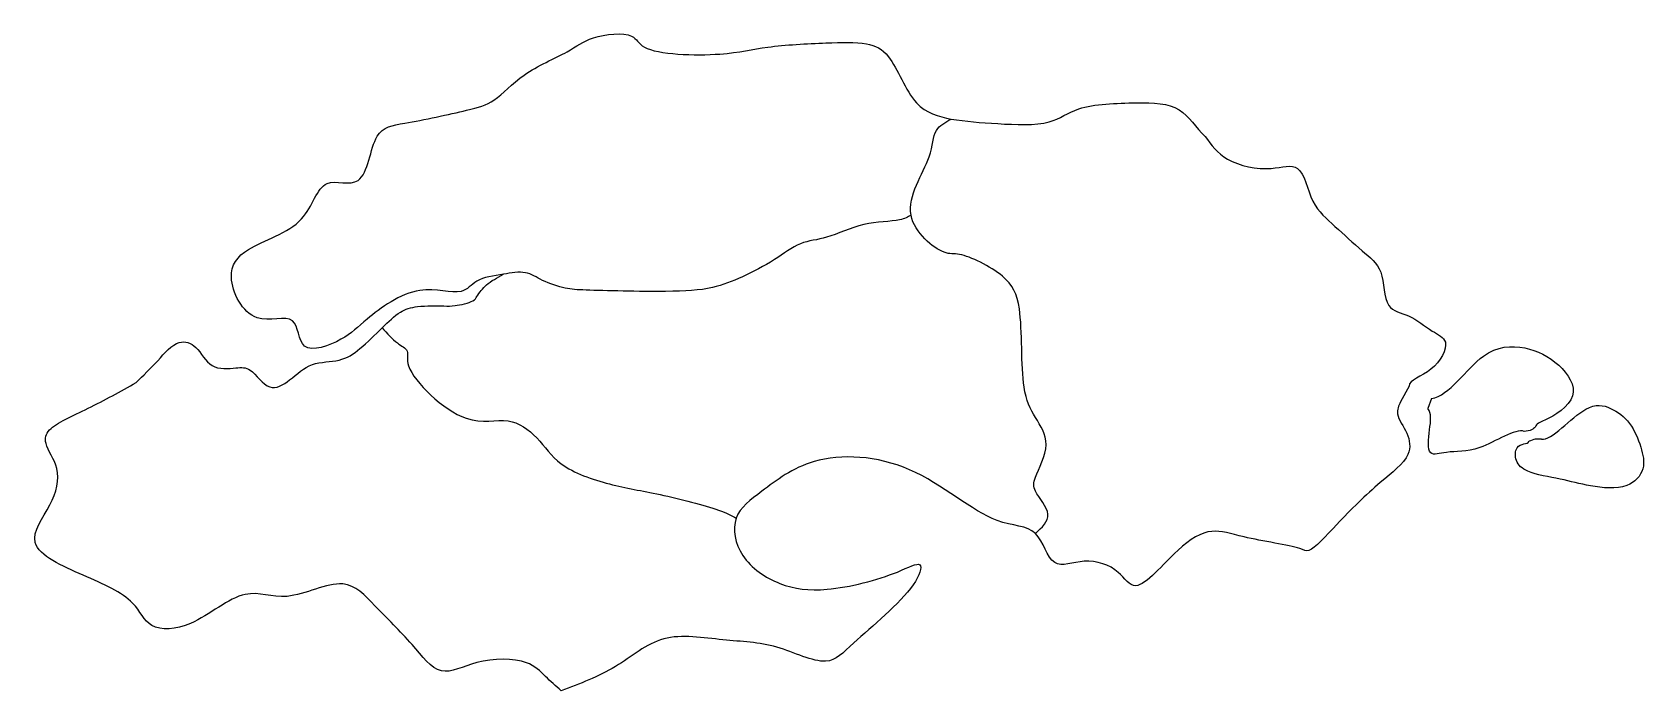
# Model space of a CAD drawing. Extents: x -0.3 to 75.4, y 112.7 to 143.6.
import ezdxf

# ---------------------------------------------------------------- set-up
doc = ezdxf.new("R2010")
doc.units = 0
doc.layers.add('MODELSKETCH_VISIBLE', color=7, linetype='CONTINUOUS')

msp = doc.modelspace()

# ---------------------------------------------------------------- linework, layer by layer
at = {"layer": 'MODELSKETCH_VISIBLE'}
for p, q in [((64.312, 126.998), (63.912, 126.252)), ((65.36, 126.414), (65.187, 125.939))]:
    msp.add_line(p, q, dxfattribs=at)
for points, knots in [([(21.829, 132.234), (21.358, 132.167), (20.518, 132.048), (19.888, 131.145), (17.77, 131.914), (15.339, 130.137), (14.429, 129.174), (12.148, 128.317), (12.253, 130.611), (9.997, 129.61), (8.685, 132.183), (9.74, 133.629), (12.686, 134.393), (13.2, 137.006), (15.427, 136.016), (15.626, 139.085), (17.22, 139.295), (20.113, 139.907), (21.439, 140.268), (22.699, 141.724), (24.88, 142.61), (25.87, 143.429), (28.014, 143.636), (28.249, 142.56), (32.205, 142.434), (34.113, 142.955), (36.92, 143.084), (38.85, 143.15), (40.075, 142.593), (40.979, 139.981), (42.855, 139.442), (44.965, 139.294), (47.518, 139.167), (48.737, 140.198), (51.509, 140.297), (53.666, 140.246), (54.3, 139.111), (54.744, 138.699)], [0, 0, 0, 0, 0.023605, 0.043013, 0.071949, 0.10669, 0.132569, 0.159898, 0.183704, 0.210486, 0.241578, 0.267245, 0.30244, 0.332078, 0.357193, 0.388319, 0.413243, 0.448907, 0.473189, 0.501318, 0.532736, 0.557212, 0.585012, 0.603533, 0.64267, 0.673932, 0.708208, 0.736821, 0.759555, 0.792562, 0.820307, 0.851032, 0.883317, 0.908807, 0.942996, 0.972596, 1, 1, 1, 1]), ([(46.784, 120.08), (47.09, 120.365), (47.723, 120.954), (46.646, 122.057), (46.716, 122.731), (47.595, 124.285), (46.723, 125.568), (46.048, 126.892), (46.229, 130.715), (45.485, 132.216), (43.204, 133.331), (42.499, 133.054), (40.109, 134.984), (42.015, 137.64), (41.947, 139.038), (42.555, 139.367), (42.83, 139.515)], [0, 0, 0, 0, 0.059304, 0.122694, 0.168784, 0.241263, 0.308124, 0.378654, 0.488201, 0.56324, 0.648922, 0.697991, 0.785058, 0.88175, 0.946539, 1, 1, 1, 1]), ([(54.744, 138.699), (55.033, 138.305), (55.664, 137.444), (57.799, 137.027), (59.304, 137.606), (59.657, 135.469), (60.833, 134.516), (62.081, 133.314), (63.196, 132.506), (63.087, 130.548), (64.361, 130.39), (65.323, 129.546), (66.32, 129.151), (65.516, 127.609), (64.316, 127.278), (64.312, 126.998)], [0, 0, 0, 0, 0.079011, 0.172616, 0.24434, 0.328626, 0.409626, 0.494167, 0.5686, 0.650566, 0.716743, 0.79087, 0.849106, 0.926471, 1, 1, 1, 1]), ([(40.948, 135.003), (40.798, 134.92), (40.393, 134.694), (38.646, 134.717), (37.038, 133.871), (35.713, 133.795), (34.549, 132.869), (33.039, 132.094), (31.58, 131.509), (29.49, 131.393), (25.715, 131.483), (24.775, 131.538), (23.63, 131.907), (22.887, 132.433), (22.19, 132.302), (21.829, 132.234)], [0, 0, 0, 0, 0.048488, 0.131487, 0.218006, 0.289598, 0.365923, 0.449119, 0.527009, 0.621672, 0.744682, 0.808093, 0.875453, 0.935309, 1, 1, 1, 1]), ([(20.575, 131.193), (20.709, 131.384), (20.996, 131.793), (21.538, 132.08), (21.829, 132.234)], [0, 0, 0, 0, 0.465107, 1, 1, 1, 1]), ([(4.597, 127.16), (4.931, 127.486), (5.585, 128.126), (6.526, 129.245), (7.507, 128.907), (8.012, 127.726), (9.287, 127.852), (9.996, 127.906), (10.803, 126.632), (11.859, 127.276), (12.787, 128.165), (14.16, 128.097), (15.127, 128.715), (16.114, 129.717), (16.953, 130.523), (17.758, 130.771), (19.06, 130.753), (19.506, 130.733), (20.429, 130.932), (20.537, 131.124), (20.575, 131.193)], [0, 0, 0, 0, 0.066305, 0.129914, 0.179764, 0.239004, 0.297554, 0.34319, 0.403986, 0.458972, 0.521752, 0.584111, 0.642505, 0.708574, 0.767292, 0.8183, 0.879843, 0.919719, 0.971341, 1, 1, 1, 1]), ([(16.132, 129.726), (16.365, 129.465), (16.776, 129.002), (17.465, 128.674), (17.028, 127.777), (20.014, 124.882), (22.019, 125.664), (23.498, 124.615), (24.394, 123.154), (26.877, 122.321), (29.07, 121.965), (31.895, 121.266), (32.518, 120.923), (32.744, 120.798)], [0, 0, 0, 0, 0.070479, 0.124754, 0.183554, 0.317586, 0.416289, 0.504086, 0.595221, 0.705079, 0.814631, 0.932866, 1, 1, 1, 1]), ([(65.36, 126.414), (66.196, 126.524), (67.605, 128.828), (69.753, 128.936), (71.384, 128.155), (72.504, 126.438), (70.723, 125.357), (70.269, 125.24), (70.232, 125.064)], [0, 0, 0, 0, 0.226443, 0.405582, 0.576441, 0.736666, 0.904163, 1, 1, 1, 1]), ([(24.525, 112.712), (24.279, 112.934), (23.773, 113.389), (22.967, 114.245), (20.531, 114.235), (18.831, 113.204), (17.524, 115), (15.817, 116.626), (14.387, 118.247), (11.635, 116.729), (9.654, 117.724), (7.325, 115.616), (5.157, 115.486), (4.546, 117.066), (2.215, 118.085), (-0.887, 119.431), (0.709, 121.408), (1.116, 123.112), (0.235, 124.256), (0.43, 125.111), (2.472, 125.964), (3.864, 126.747), (4.597, 127.16)], [0, 0, 0, 0, 0.036348, 0.07464, 0.130337, 0.178003, 0.227626, 0.285551, 0.334886, 0.394606, 0.445685, 0.507901, 0.557156, 0.599969, 0.6596, 0.719765, 0.770097, 0.818057, 0.859356, 0.889088, 0.941555, 1, 1, 1, 1]), ([(63.912, 126.252), (63.827, 126.073), (63.628, 125.658), (64.3, 124.801), (64.468, 123.645), (62.836, 122.439), (61.036, 120.668), (59.644, 119.108), (59.18, 119.469), (56.479, 119.86), (55.049, 120.407), (53.424, 119.48), (51.485, 117.039), (50.735, 118.452), (49.111, 119.008), (47.465, 118.248), (46.988, 120.534), (44.685, 120.32), (41.088, 123.635), (36.339, 123.904), (34.035, 122.112), (32.432, 120.958), (32.839, 118.849), (34.799, 117.559), (36.991, 117.287), (40.134, 118.095), (41.613, 118.933), (41.106, 117.333), (38.232, 115.029), (37.044, 113.689), (34.57, 114.989), (32.167, 115.021), (29.218, 115.547), (27.137, 113.682), (25.405, 113.039), (24.525, 112.712)], [0, 0, 0, 0, 0.01633, 0.037846, 0.059256, 0.088436, 0.124503, 0.153252, 0.167466, 0.202497, 0.229117, 0.258163, 0.292583, 0.314425, 0.342172, 0.367489, 0.394899, 0.424509, 0.471285, 0.516773, 0.552761, 0.581156, 0.609694, 0.641392, 0.673456, 0.713016, 0.73559, 0.756994, 0.799271, 0.82629, 0.85942, 0.893699, 0.92946, 0.964151, 1, 1, 1, 1]), ([(69.714, 124.869), (69.302, 125.029), (67.582, 123.821), (66.18, 123.993), (65.113, 123.613), (65.275, 124.982), (65.376, 125.729), (65.187, 125.939)], [0, 0, 0, 0, 0.263891, 0.486819, 0.638726, 0.823014, 1, 1, 1, 1]), ([(70.524, 124.502), (70.975, 124.424), (72.546, 126.267), (73.777, 126.04), (74.744, 125.308), (75.205, 124.157), (75.448, 123.086), (74.568, 122.091), (72.763, 122.285), (71.465, 122.653), (69.875, 122.886), (69.263, 123.429), (69.293, 124.159), (69.688, 124.297), (69.906, 124.319), (69.941, 124.405)], [0, 0, 0, 0, 0.118039, 0.198626, 0.277921, 0.36071, 0.436038, 0.513996, 0.611127, 0.701244, 0.794288, 0.858503, 0.916035, 0.961555, 1, 1, 1, 1]), ([(70.232, 125.064), (70.182, 125.02), (70.065, 124.92), (69.841, 124.888), (69.714, 124.869)], [0, 0, 0, 0, 0.43411, 1, 1, 1, 1]), ([(70.524, 124.502), (70.426, 124.51), (70.228, 124.526), (70.037, 124.445), (69.941, 124.405)], [0, 0, 0, 0, 0.493418, 1, 1, 1, 1])]:
    msp.add_open_spline(points, degree=3, knots=knots, dxfattribs=at)

doc.saveas('drawing.dxf')
